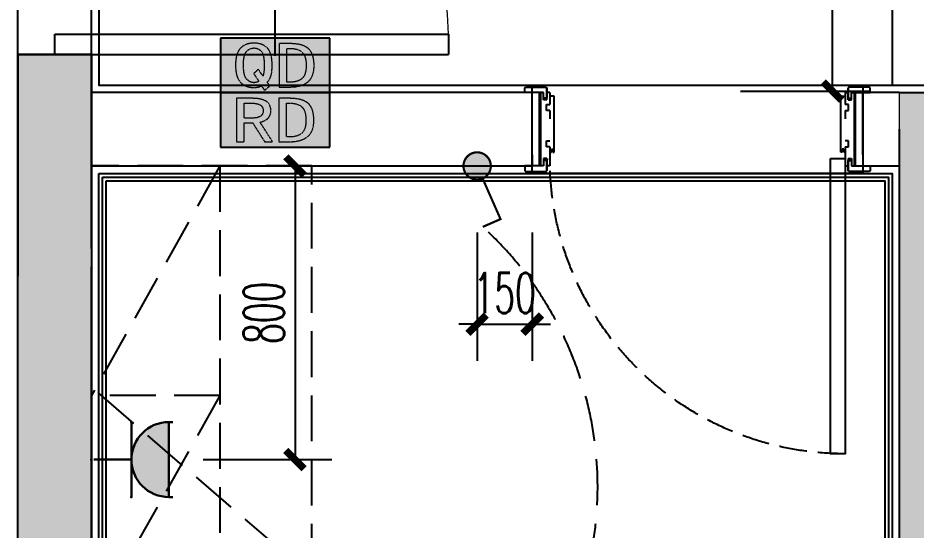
# Model space of a CAD drawing. Extents: x 184967 to 628822, y -100826 to 121332.
# Drawn here: x 392906 to 395350, y 38682 to 40077 of the extents above; entities that cross this region are included whole.
import ezdxf
from ezdxf.enums import TextEntityAlignment as Align

# ---------------------------------------------------------------- set-up
doc = ezdxf.new("R2010")
doc.units = 0
doc.header["$MEASUREMENT"] = 0
for name, pattern in [('__DASH', [0.35, 0.25, -0.1]), ('DASH', [0.35, 0.25, -0.1]), ('HIDDEN', [0.375, 0.25, -0.125])]:
    doc.linetypes.add(name, pattern=pattern)
for name, color, linetype in [('0-活动家具', 55, 'Continuous'), ('4#6#-col-2F~31F$0$SURFACE', 6, 'Continuous'), ('E02-灯具开关连线', 6, 'Continuous'), ('P11-平面门套', 47, 'Continuous'), ('P11-平面门扇', 47, 'Continuous'), ('T-灯具尺寸', 55, 'Continuous'), ('T03-天花造型', 30, 'Continuous'), ('WALL', 145, 'Continuous'), ('WINDOW', 141, 'Continuous'), ('机电设备', 34, 'HIDDEN')]:
    doc.layers.add(name, color=color, linetype=linetype)
for name, color, linetype, lineweight in [('4#6#-col-2F~31F$0$COLU', 7, 'Continuous', 0), ('4#6#-col-2F~31F$0$COLU_HATCH', 251, 'Continuous', 0), ('E-插座', 60, 'Continuous', 30)]:
    doc.layers.add(name, color=color, linetype=linetype, lineweight=lineweight)
doc.styles.add('_TCH_LABEL', font='COMPLEX', dxfattribs={"bigfont": 'GBCBIG'})
doc.styles.add('尺寸标注', font='txt.shx', dxfattribs={"width": 0.6, "height": 110})
doc.dimstyles.new('1-50', dxfattribs={"dimscale": 50, "dimtxt": 110, "dimasz": 1, "dimexe": 2, "dimexo": 2, "dimgap": 0.6, "dimtad": 1, "dimdec": 0, "dimrnd": 5, "dimtxsty": '尺寸标注', "dimblk": 'ARCHTICK', "dimcen": 2.5, "dimclrd": 251, "dimclre": 251, "dimclrt": 50, "dimadec": 0, "dimazin": 0, "dimtfac": 1, "dimtdec": 0, "dimtix": 1, "dimtmove": 2, "dimatfit": 3, "dimldrblk": 'DOT', "dimfxl": 1, "dimarcsym": 0})

# ---------------------------------------------------------------- blocks, each defined once
blk = doc.blocks.new('A$C17292A9E')
h = blk.add_hatch(color=256)
h.dxf.hatch_style = 1
h.paths.add_polyline_path([(186.4209903196752, 9.321066939760843), (193.2812833205608, 13.86973947295565), (196.3385878100889, 16.47963354937928), (200.5889867345468, 21.40114809349234), (204.0937016371754, 27.21748346380673), (206.8527325179602, 33.85407125814025), (208.7915109747337, 41.3109114764925), (209.9846054096706, 49.66257252104607), (210.3574474205889, 58.83448598962012), (210.2083106162172, 64.50168455556792), (209.462626594388, 73.22618761103973), (207.971258550715, 81.13043824249233), (205.808774887395, 88.21443644992682), (202.9006072022384, 94.47818223334207), (199.3213238974276, 99.92167559274), (195.0709249729697, 104.4703481259348), (190.3731156354043, 107.9750630285597), (183.4382542323365, 111.7034831377359), (175.5340036008856, 114.6116508228934), (166.5857953388623, 116.6995660840316), (156.5936294462662, 117.8926605189686), (145.632074325295, 118.3400709320695), (115.0590294300491, 118.3400709320695), (115.0590294300491, 1.666682146606036e-05), (145.6320743252945, 1.666682146606036e-05), (151.5229780977897, 0.1491534711881268), (161.366007186014, 1.118542699573936), (170.4633522524091, 2.908184351978434), (178.8150132969604, 5.667215232768744)])
h.paths.add_polyline_path([(172.4766991113574, 19.31323283235361), (164.9452904908248, 15.88308633191127), (155.9970822288014, 13.86973947295564), (145.6320743252945, 13.12405545112097), (135.714476834888, 13.12405545112097), (135.714476834888, 105.2160321477695), (145.6320743252947, 105.2160321477695), (154.9531245982289, 104.619484930302), (164.050469664624, 102.755274875713), (171.731015089521, 99.47426517963909), (178.323135488052, 94.53017488074465), (182.2451597973995, 89.40753088486373), (185.0787590803739, 83.51662711236486), (187.1666743415117, 76.4326289049309), (188.3597687764486, 68.23010466474398), (188.7471370994805, 58.46842292435594), (188.2852003742664, 48.76775169484473), (186.9429691349651, 40.565227454656), (183.6992436399719, 30.16293535004773), (177.9947608729417, 23.56363175681508)], flags=16)
h.paths.add_polyline_path([(77.1037127186355, 57.93966516341698), (84.48598453480362, 63.01031651189705), (85.4553737631941, 63.83056893591586), (89.9294778941985, 69.49776750186352), (92.53937197062623, 76.35806050274638), (93.43419279682712, 84.41144793856803), (93.43419279682713, 85.08256355821996), (92.53937197062625, 93.28508779840645), (90.00404629638795, 100.2199492014738), (85.7536473719228, 106.0362845717882), (80.01188040379202, 110.7340939093501), (73.30072420727818, 113.8659668010586), (64.87449476053729, 116.3267240731152), (55.47887608541352, 117.8180921167841), (44.89016297535272, 118.3400709320695), (-1.513912138761953e-05, 118.3400709320695), (-1.513912138761953e-05, 1.666682146606036e-05), (20.65543226571026, 1.6666821464284e-05), (20.65543226571029, 51.22850896690124), (43.99534214915184, 51.22850896690124), (76.35802869679901, 1.666682146606036e-05), (97.98286533002101, 1.666682146783671e-05), (63.83053712997207, 53.31642422803952), (68.9757568806308, 54.50951866297463)])
h.paths.add_polyline_path([(55.32973928104909, 65.39650538176919), (45.7849838015608, 64.35254775120075), (20.65543226571026, 64.35254775120075), (20.65543226571026, 105.2160321477695), (40.41605884434097, 105.2160321477695), (49.66254071510042, 104.6940533324846), (58.75988578149558, 102.9044116800796), (66.660402065296, 99.12590389217374), (71.43651415268685, 92.09199336346958), (73.11882554426559, 82.46543373386693), (70.01971451120335, 73.89730323069173), (64.39882784376796, 68.90975590606621)], flags=16)
at = {"color": 8, "lineweight": 0}
for p, q in [((44.89016297535272, 118.3400709320695), (-1.513912138761953e-05, 118.3400709320695)), ((-1.513912138761953e-05, 118.3400709320695), (-1.513912138761953e-05, 1.666682146606036e-05)), ((20.65543226571026, 64.35254775120075), (20.65543226571026, 105.2160321477695)), ((20.65543226571026, 105.2160321477695), (40.41605884434102, 105.2160321477695)), ((40.41605884434102, 105.2160321477695), (49.66254071510048, 104.6940533324846)), ((55.4788760854135, 117.8180921167841), (44.89016297535272, 118.3400709320695)), ((49.66254071510048, 104.6940533324846), (58.75988578149554, 102.9044116800796)), ((64.87449476053735, 116.3267240731152), (55.4788760854135, 117.8180921167841)), ((58.75988578149554, 102.9044116800796), (65.62017878237384, 99.62340198400625)), ((73.30072420727811, 113.8659668010587), (64.87449476053735, 116.3267240731152)), ((65.62017878237384, 99.62340198400625), (67.33525203259342, 98.13203394033553)), ((67.33525203259342, 98.13203394033553), (71.43651415268687, 92.09199336346956)), ((80.01188040379202, 110.7340939093501), (73.30072420727811, 113.8659668010587)), ((85.75364737192285, 106.0362845717882), (80.01188040379202, 110.7340939093501)), ((90.00404629638797, 100.2199492014738), (85.75364737192285, 106.0362845717882)), ((92.53937197062623, 93.2850877984065), (90.00404629638797, 100.2199492014738)), ((145.6320743252945, 118.3400709320695), (115.0590294300491, 118.3400709320695)), ((115.0590294300491, 118.3400709320695), (115.0590294300491, 1.666682146606036e-05)), ((135.714476834888, 13.12405545112097), (135.714476834888, 105.2160321477695)), ((135.714476834888, 105.2160321477695), (145.6320743252945, 105.2160321477695)), ((156.5936294462663, 117.8926605189686), (145.6320743252945, 118.3400709320695)), ((145.6320743252945, 105.2160321477695), (154.9531245982289, 104.619484930302)), ((154.9531245982289, 104.619484930302), (164.050469664624, 102.755274875713)), ((166.5857953388622, 116.6995660840316), (156.5936294462663, 117.8926605189686)), ((164.050469664624, 102.755274875713), (171.731015089521, 99.47426517963913)), ((175.5340036008856, 114.6116508228934), (166.5857953388622, 116.6995660840316)), ((171.731015089521, 99.47426517963913), (177.9947608729417, 94.77645584207721)), ((183.4382542323365, 111.7034831377359), (175.5340036008856, 114.6116508228934)), ((190.3731156354042, 107.9750630285598), (183.4382542323365, 111.7034831377359)), ((195.0709249729698, 104.4703481259348), (190.3731156354042, 107.9750630285598)), ((199.3213238974276, 99.92167559274003), (195.0709249729698, 104.4703481259348)), ((202.9006072022385, 94.47818223334207), (199.3213238974276, 99.92167559274003)), ((70.01971451120335, 73.8973032306917), (64.72535795617296, 69.19949389312978)), ((72.55504018544161, 80.90673303594122), (70.01971451120335, 73.8973032306917)), ((71.43651415268687, 92.09199336346956), (72.7787453919882, 84.41144793856802)), ((72.7787453919882, 84.41144793856802), (72.55504018544161, 80.90673303594122)), ((89.9294778941985, 69.49776750186356), (92.53937197062623, 76.35806050274641)), ((93.43419279682712, 85.08256355822004), (92.53937197062623, 93.2850877984065)), ((92.53937197062623, 76.35806050274641), (93.43419279682712, 84.41144793856802)), ((93.43419279682712, 84.41144793856802), (93.43419279682712, 85.08256355822004)), ((177.9947608729417, 94.77645584207721), (178.5913080904065, 94.17990862460829)), ((178.5913080904065, 94.17990862460829), (182.2451597973995, 89.40753088486372)), ((182.2451597973995, 89.40753088486372), (185.0787590803739, 83.51662711236486)), ((185.0787590803739, 83.51662711236486), (187.1666743415117, 76.43262890493088)), ((187.1666743415117, 76.43262890493088), (188.3597687764486, 68.23010466474398)), ((205.808774887395, 88.21443644992678), (202.9006072022385, 94.47818223334207)), ((207.971258550715, 81.13043824249235), (205.808774887395, 88.21443644992678)), ((209.462626594388, 73.22618761103968), (207.971258550715, 81.13043824249235)), ((45.78498380156088, 64.35254775120075), (20.65543226571026, 64.35254775120075)), ((20.65543226571026, 1.666682146606036e-05), (20.65543226571026, 51.22850896690125)), ((20.65543226571026, 51.22850896690125), (43.99534214915184, 51.22850896690125)), ((43.99534214915184, 51.22850896690125), (76.35802869679901, 1.666682146606036e-05)), ((55.32973928104911, 65.3965053817692), (45.78498380156088, 64.35254775120075)), ((63.60683192341821, 68.6029466756604), (55.32973928104911, 65.3965053817692)), ((64.72535795617296, 69.19949389312978), (63.60683192341821, 68.6029466756604)), ((63.83053712997207, 53.31642422803952), (68.9757568806308, 54.50951866297464)), ((97.98286533002101, 1.666682146606036e-05), (63.83053712997207, 53.31642422803952)), ((68.9757568806308, 54.50951866297464), (77.1037127186355, 57.93966516341698)), ((77.1037127186355, 57.93966516341698), (84.48598453480372, 63.01031651189714)), ((84.48598453480372, 63.01031651189714), (85.45537376319407, 63.83056893591584)), ((85.45537376319407, 63.83056893591584), (89.9294778941985, 69.49776750186356)), ((188.7326107873669, 58.16337036996811), (188.2852003742664, 48.76775169484472)), ((188.3597687764486, 68.23010466474398), (188.7326107873669, 58.83448598962013)), ((188.7326107873669, 58.83448598962013), (188.7326107873669, 58.16337036996811)), ((208.7915109747337, 41.31091147649249), (209.9846054096706, 49.66257252104606)), ((210.2083106162172, 64.50168455556786), (209.462626594388, 73.22618761103968)), ((209.9846054096706, 49.66257252104606), (210.3574474205889, 58.83448598962013)), ((210.3574474205889, 58.83448598962013), (210.2083106162172, 64.50168455556786)), ((181.7977493842991, 27.96316748564141), (177.9947608729417, 23.56363175681508)), ((184.7804854716378, 33.63036605158868), (181.7977493842991, 27.96316748564141)), ((186.9429691349651, 40.565227454656), (184.7804854716378, 33.63036605158868)), ((188.2852003742664, 48.76775169484472), (186.9429691349651, 40.565227454656)), ((200.5889867345468, 21.40114809349234), (204.0937016371754, 27.21748346380673)), ((204.0937016371754, 27.21748346380673), (206.8527325179602, 33.85407125814027)), ((206.8527325179602, 33.85407125814027), (208.7915109747337, 41.31091147649249)), ((-1.513912138761953e-05, 1.666682146606036e-05), (20.65543226571026, 1.666682146606036e-05)), ((76.35802869679901, 1.666682146606036e-05), (97.98286533002101, 1.666682146606036e-05)), ((115.0590294300491, 1.666682146606036e-05), (145.6320743252945, 1.666682146606036e-05)), ((145.6320743252945, 13.12405545112097), (135.714476834888, 13.12405545112097)), ((155.9970822288014, 13.86973947295564), (145.6320743252945, 13.12405545112097)), ((145.6320743252945, 1.666682146606036e-05), (151.5229780977897, 0.1491534711881286)), ((151.5229780977897, 0.1491534711881286), (161.366007186014, 1.118542699573936)), ((164.9452904908248, 15.88308633191127), (155.9970822288014, 13.86973947295564)), ((161.366007186014, 1.118542699573936), (170.4633522524091, 2.908184351978434)), ((172.4766991113574, 19.31323283235361), (164.9452904908248, 15.88308633191127)), ((170.4633522524091, 2.908184351978434), (178.8150132969604, 5.66721523276874)), ((177.9947608729417, 23.56363175681508), (172.4766991113574, 19.31323283235361)), ((178.8150132969604, 5.66721523276874), (186.4209903196752, 9.32106693976084)), ((186.4209903196752, 9.32106693976084), (193.2812833205608, 13.86973947295564)), ((193.2812833205608, 13.86973947295564), (196.3385878100889, 16.47963354937929)), ((196.3385878100889, 16.47963354937929), (200.5889867345468, 21.40114809349234))]:
    blk.add_line(p, q, dxfattribs=at)
blk = doc.blocks.new('*U908')
at = {"color": 167, "ltscale": 400}
blk.add_lwpolyline([(9.659260404686847, 4.829629281583364), (6.365537506522036e-07, 4.829629281583364), (6.365537506522036e-07, -6.024831691320287e-07), (9.659260404686847, -6.024831691320287e-07)], close=True, dxfattribs=at)
at = {"color": 9, "true_color": 0xc8a7c8}
blk.add_solid([(6.365537506522036e-07, -6.024831691320287e-07), (6.365537505992336e-07, 4.829629281583364), (9.659260404686847, -6.024831691320287e-07), (9.659260404686847, 4.829629281583365)], dxfattribs=at)
at = {"xscale": 0.03246852822245483, "yscale": 0.03246852822245483, "zscale": 0.03246852822245483}
blk.add_blockref('A$C17292A9E', (1.426117757567454, 0.4816675405776891), dxfattribs=at)
blk = doc.blocks.new('A$C196B16C9')
h = blk.add_hatch(color=256)
h.dxf.hatch_style = 1
h.paths.add_polyline_path([(179.1889101819397, 123.6351104959167), (170.2406519459619, 125.6484685990108), (160.2484302491212, 126.9161385157763), (149.2868139100392, 127.3635514275747), (118.7135982704494, 127.3635514275747), (118.7135982704494, 9.022836256756818), (149.2868139100392, 9.022836256756818), (155.1777505820646, 9.171973894022813), (165.0208346416402, 10.06679971762014), (174.1182305148905, 11.93102018344962), (182.4699382018007, 14.69006647287642), (190.0759577023855, 18.3439385859001), (196.9362890166303, 22.8180677038913), (199.99361058059, 25.50254517468375), (204.244033242685, 30.42408720447293), (207.7487677184399, 36.16588623922462), (210.5078140078622, 42.80251109757546), (212.4466032923301, 50.333961779525), (213.6397043904581, 58.61110064780405), (214.0125484836244, 67.85763415831525), (213.8634108463521, 73.45029555580322), (213.1177226600266, 82.17484733588253), (211.6263462873612, 90.0791421109966), (209.4638505469993, 97.23774869977979), (206.5556666203047, 103.4269606463322), (202.9763633259208, 108.8704844065514), (198.7259406638259, 113.4937511618068), (194.028105089943, 116.9984856375659), (187.0932049570547, 120.7269265692239)])
h.paths.add_polyline_path([(175.3859004316473, 108.4230714947535), (181.6496811968318, 103.7998047394967), (182.2462317458994, 103.2032541904318), (185.9001038589195, 98.4308497979091), (188.7337189669852, 92.4653443072566), (190.8216458887182, 85.45587535574123), (192.0147469868461, 77.17873648746126), (192.4038016927589, 67.45236883965663), (191.94017816821, 57.71627482420718), (190.5979394328097, 49.58827359319275), (188.435443692455, 42.65337346030947), (185.4526909471242, 36.98614324418941), (181.6496811968318, 32.51201412620094), (176.13158861798, 28.33616028274446), (168.6001379360314, 24.90599462561931), (159.6518797000535, 22.81806770389085), (149.2868139100392, 22.14694833619205), (139.3691610318347, 22.14694833619205), (139.3691610318347, 114.1648705295052), (149.2868139100392, 114.1648705295052), (158.6079162391907, 113.6428887990742), (167.7053121124336, 111.7040995146122)], flags=16)
h.paths.add_polyline_path([(50.40856040248036, 128.7057901629719), (44.59219254909112, 128.482083707072), (35.42022785721929, 127.0652761530428), (27.14308898893796, 124.3062298636155), (19.9099135815195, 120.2795136574255), (13.49699517906993, 114.9105587158379), (11.18536180143565, 112.2260812450431), (7.755196144309593, 107.0808327593559), (4.996149854887335, 101.0407584500695), (2.833654114525416, 94.25499595445262), (1.267708923238388, 86.49983881660455), (0.3728830996260513, 77.92442467379169), (3.900645970134065e-05, 68.52875352601313), (0.1491766437320621, 62.71238567262844), (0.8202960114285816, 53.83869625528359), (2.087965928199992, 45.78526384290308), (4.026755212660646, 38.55208843548553), (6.562095046188915, 32.2137388516685), (9.768554247406428, 26.77021509144743), (13.49699517906993, 22.14694833619205), (17.44914256662742, 18.41850740453447), (24.30947388087225, 13.64610301201128), (32.06463101872214, 10.29050617352004), (40.789182798806, 8.277148070424118), (50.40856040248036, 7.606028702727144), (52.72019378011464, 7.680597521359232), (62.45498757608584, 9.082407827981115), (71.06412316386559, 11.78188254618362), (79.11755557624565, 9.202143701259047e-06), (93.50933757244638, 11.78188254618362), (86.35073098365683, 22.14694833619205), (90.15374073394923, 26.47193981691498), (94.10588812150672, 33.03399585663146), (97.08864086683752, 40.86372181311344), (98.05803550907149, 45.48698856837018), (99.02743015129818, 52.3473198826191), (99.62398070036579, 60.02790820183554), (99.84768715625978, 68.52875352601404), (99.69854951900197, 73.8977084676012), (99.10199896992708, 82.92053552221296), (97.90889787179913, 91.04853675322738), (96.11924622460356, 98.28171216064266), (93.73304402834037, 104.6946305630954), (90.75029128301685, 110.212723141949), (87.24555680726189, 114.9105587158379), (83.66625351287075, 118.1915867356956), (76.73135337998247, 122.8148534909519), (68.90162742350367, 126.0958815108115), (60.10250682478363, 128.0346707952735)])
h.paths.add_polyline_path([(55.4792400695369, 115.1342651717364), (63.3835348446446, 112.2260812450431), (70.1692973402678, 106.5588510289235), (71.06412316386559, 105.4403187494263), (73.67403181602276, 100.8916208128039), (75.6873899191196, 94.92611532215142), (77.10419747314882, 87.5438022774697), (77.9244544781177, 78.74468167875648), (78.22272975264787, 68.5287535260145), (78.22272975264787, 65.3222943247888), (77.9244544781177, 57.11972427514183), (77.32790392905008, 51.22878760312233), (76.43307810544502, 46.38181439196751), (74.64342645825673, 38.77579489138543), (62.04129610924429, 57.41799954967473), (49.51373457888258, 45.71069502426872), (63.83094775644713, 24.23487525792007), (58.4619928148677, 22.14694833619205), (50.40856040248036, 20.73014078216102), (44.89046782362129, 21.32669133122727), (37.20987950441486, 24.53315053245296), (30.57325464606402, 30.42408720447293), (29.45472236656497, 31.76632593986824), (26.62110725849925, 36.31502387649107), (24.45861151814461, 42.28052936714312), (22.8926663268503, 49.5882735931923), (21.92327168461634, 58.38739419190551), (21.62499641007889, 68.52875352601359), (21.62499641007889, 72.33176327630645), (22.22154695914651, 81.95114087998172), (23.34007923863828, 90.2282797482626), (25.12973088584113, 97.08861106251334), (27.59050190073322, 102.5321348227335), (30.57325464606402, 106.5588510289235), (34.45083321498532, 110.212723141949), (41.83314625966887, 114.2394393481395), (50.40856040248036, 115.5816780835362)], flags=16)
at = {"color": 8, "lineweight": 0}
for p, q in [((27.14308898893796, 124.3062298636155), (19.9099135815195, 120.2795136574255)), ((35.42022785721929, 127.0652761530428), (27.14308898893796, 124.3062298636155)), ((44.59219254909112, 128.482083707072), (35.42022785721929, 127.0652761530428)), ((50.40856040248036, 128.7057901629719), (44.59219254909112, 128.482083707072)), ((60.10250682478363, 128.0346707952735), (50.40856040248036, 128.7057901629719)), ((68.90162742350367, 126.0958815108115), (60.10250682478363, 128.0346707952735)), ((76.73135337998247, 122.8148534909519), (68.90162742350367, 126.0958815108115)), ((83.66625351287075, 118.1915867356956), (76.73135337998247, 122.8148534909519)), ((149.2868139100392, 127.3635514275747), (118.7135982704494, 127.3635514275747)), ((118.7135982704494, 127.3635514275747), (118.7135982704494, 9.022836256756818)), ((160.2484302491212, 126.9161385157763), (149.2868139100392, 127.3635514275747)), ((170.2406519459619, 125.6484685990108), (160.2484302491212, 126.9161385157763)), ((179.1889101819397, 123.6351104959167), (170.2406519459619, 125.6484685990108)), ((187.0932049570547, 120.7269265692239), (179.1889101819397, 123.6351104959167)), ((4.996149854887335, 101.0407584500695), (2.833654114525416, 94.25499595445262)), ((7.755196144309593, 107.0808327593559), (4.996149854887335, 101.0407584500695)), ((11.18536180143565, 112.2260812450431), (7.755196144309593, 107.0808327593559)), ((13.49699517906993, 114.9105587158379), (11.18536180143565, 112.2260812450431)), ((19.9099135815195, 120.2795136574255), (13.49699517906993, 114.9105587158379)), ((25.12973088584113, 97.08861106251334), (27.59050190073322, 102.5321348227335)), ((27.59050190073322, 102.5321348227335), (30.57325464606402, 106.5588510289235)), ((30.57325464606402, 106.5588510289235), (34.45083321498532, 110.212723141949)), ((34.45083321498532, 110.212723141949), (41.83314625966887, 114.2394393481395)), ((41.83314625966887, 114.2394393481395), (50.40856040248036, 115.5816780835362)), ((50.40856040248036, 115.5816780835362), (55.4792400695369, 115.1342651717364)), ((55.4792400695369, 115.1342651717364), (63.3835348446446, 112.2260812450431)), ((63.3835348446446, 112.2260812450431), (70.1692973402678, 106.5588510289235)), ((70.1692973402678, 106.5588510289235), (71.06412316386559, 105.4403187494263)), ((71.06412316386559, 105.4403187494263), (73.67403181602276, 100.8916208128039)), ((73.67403181602276, 100.8916208128039), (75.6873899191196, 94.92611532215142)), ((87.24555680726189, 114.9105587158379), (83.66625351287075, 118.1915867356956)), ((90.75029128301685, 110.212723141949), (87.24555680726189, 114.9105587158379)), ((93.73304402834037, 104.6946305630954), (90.75029128301685, 110.212723141949)), ((96.11924622460356, 98.28171216064266), (93.73304402834037, 104.6946305630954)), ((97.90889787179913, 91.04853675322738), (96.11924622460356, 98.28171216064266)), ((139.3691610318347, 22.14694833619205), (139.3691610318347, 114.1648705295052)), ((139.3691610318347, 114.1648705295052), (149.2868139100392, 114.1648705295052)), ((149.2868139100392, 114.1648705295052), (158.6079162391907, 113.6428887990742)), ((158.6079162391907, 113.6428887990742), (167.7053121124336, 111.7040995146122)), ((167.7053121124336, 111.7040995146122), (175.3859004316473, 108.4230714947535)), ((175.3859004316473, 108.4230714947535), (181.6496811968318, 103.7998047394967)), ((181.6496811968318, 103.7998047394967), (182.2462317458994, 103.2032541904318)), ((182.2462317458994, 103.2032541904318), (185.9001038589195, 98.4308497979091)), ((185.9001038589195, 98.4308497979091), (188.7337189669852, 92.4653443072566)), ((194.028105089943, 116.9984856375659), (187.0932049570547, 120.7269265692239)), ((198.7259406638259, 113.4937511618068), (194.028105089943, 116.9984856375659)), ((202.9763633259208, 108.8704844065514), (198.7259406638259, 113.4937511618068)), ((206.5556666203047, 103.4269606463322), (202.9763633259208, 108.8704844065514)), ((209.4638505469993, 97.23774869977933), (206.5556666203047, 103.4269606463322)), ((0.3728830996260513, 77.92442467379169), (3.900645970134065e-05, 68.52875352601404)), ((1.267708923238388, 86.49983881660455), (0.3728830996260513, 77.92442467379169)), ((2.833654114525416, 94.25499595445262), (1.267708923238388, 86.49983881660455)), ((21.62499641007889, 72.33176327630599), (22.22154695914651, 81.95114087998218)), ((22.22154695914651, 81.95114087998218), (23.34007923863828, 90.2282797482626)), ((23.34007923863828, 90.2282797482626), (25.12973088584113, 97.08861106251334)), ((75.6873899191196, 94.92611532215142), (77.10419747314882, 87.5438022774697)), ((77.10419747314882, 87.5438022774697), (77.9244544781177, 78.74468167875648)), ((77.9244544781177, 78.74468167875648), (78.22272975264787, 68.52875352601404)), ((99.10199896992708, 82.92053552221296), (97.90889787179913, 91.04853675322738)), ((99.69854951900197, 73.89770846760166), (99.10199896992708, 82.92053552221296)), ((99.84768715625978, 68.52875352601404), (99.69854951900197, 73.89770846760166)), ((188.7337189669852, 92.4653443072566), (190.8216458887182, 85.45587535574123)), ((190.8216458887182, 85.45587535574123), (192.0147469868461, 77.17873648746126)), ((192.0147469868461, 77.17873648746126), (192.3875910800125, 67.85763415831525)), ((211.6263462873612, 90.0791421109966), (209.4638505469993, 97.23774869977933)), ((213.1177226600266, 82.17484733588208), (211.6263462873612, 90.0791421109966)), ((213.8634108463521, 73.45029555580322), (213.1177226600266, 82.17484733588208)), ((214.0125484836244, 67.85763415831525), (213.8634108463521, 73.45029555580322)), ((3.900645970134065e-05, 68.52875352601404), (0.1491766437320621, 62.71238567262844)), ((0.1491766437320621, 62.71238567262844), (0.8202960114285816, 53.83869625528314)), ((0.8202960114285816, 53.83869625528314), (2.087965928199992, 45.78526384290262)), ((21.62499641007889, 68.52875352601404), (21.62499641007889, 72.33176327630599)), ((21.92327168461634, 58.38739419190551), (21.62499641007889, 68.52875352601404)), ((22.8926663268503, 49.58827359319275), (21.92327168461634, 58.38739419190551)), ((24.45861151814461, 42.28052936714312), (22.8926663268503, 49.58827359319275)), ((62.04129610924429, 57.41799954967473), (49.51373457888258, 45.71069502426872)), ((74.64342645825673, 38.77579489138543), (62.04129610924429, 57.41799954967473)), ((77.32790392905008, 51.22878760312233), (76.43307810544502, 46.38181439196751)), ((77.9244544781177, 57.11972427514229), (77.32790392905008, 51.22878760312233)), ((78.22272975264787, 65.3222943247888), (77.9244544781177, 57.11972427514229)), ((78.22272975264787, 68.52875352601404), (78.22272975264787, 65.3222943247888)), ((98.05803550907149, 45.48698856837018), (99.02743015129818, 52.3473198826191)), ((99.02743015129818, 52.3473198826191), (99.62398070036579, 60.02790820183509)), ((99.62398070036579, 60.02790820183509), (99.84768715625978, 68.52875352601404)), ((190.5979394328097, 49.58827359319275), (188.435443692455, 42.65337346030947)), ((191.94017816821, 57.71627482420718), (190.5979394328097, 49.58827359319275)), ((192.3875910800125, 67.11194597198437), (191.94017816821, 57.71627482420718)), ((192.3875910800125, 67.85763415831525), (192.3875910800125, 67.11194597198437)), ((210.5078140078622, 42.80251109757546), (212.4466032923301, 50.333961779525)), ((212.4466032923301, 50.333961779525), (213.6397043904581, 58.61110064780405)), ((213.6397043904581, 58.61110064780405), (214.0125484836244, 67.85763415831525)), ((2.087965928199992, 45.78526384290262), (4.026755212660646, 38.55208843548553)), ((4.026755212660646, 38.55208843548553), (6.562095046188915, 32.2137388516685)), ((6.562095046188915, 32.2137388516685), (9.768554247406428, 26.77021509144743)), ((9.768554247406428, 26.77021509144743), (13.49699517906993, 22.14694833619205)), ((26.62110725849925, 36.31502387649107), (24.45861151814461, 42.28052936714312)), ((29.45472236656497, 31.76632593986869), (26.62110725849925, 36.31502387649107)), ((30.57325464606402, 30.42408720447293), (29.45472236656497, 31.76632593986869)), ((37.20987950441486, 24.53315053245296), (30.57325464606402, 30.42408720447293)), ((44.89046782362129, 21.32669133122727), (37.20987950441486, 24.53315053245296)), ((49.51373457888258, 45.71069502426872), (63.83094775644713, 24.23487525792052)), ((76.43307810544502, 46.38181439196751), (74.64342645825673, 38.77579489138543)), ((86.35073098365683, 22.14694833619205), (90.15374073394923, 26.47193981691498)), ((90.15374073394923, 26.47193981691498), (94.10588812150672, 33.03399585663146)), ((94.10588812150672, 33.03399585663146), (97.08864086683752, 40.86372181311344)), ((97.08864086683752, 40.86372181311344), (98.05803550907149, 45.48698856837018)), ((168.6001379360314, 24.90599462561931), (159.6518797000535, 22.81806770389085)), ((176.13158861798, 28.33616028274446), (168.6001379360314, 24.90599462561931)), ((181.6496811968318, 32.51201412620094), (176.13158861798, 28.33616028274446)), ((185.4526909471242, 36.98614324418941), (181.6496811968318, 32.51201412620094)), ((188.435443692455, 42.65337346030947), (185.4526909471242, 36.98614324418941)), ((196.9362890166303, 22.81806770389085), (199.99361058059, 25.50254517468375)), ((199.99361058059, 25.50254517468375), (204.244033242685, 30.42408720447293)), ((204.244033242685, 30.42408720447293), (207.7487677184399, 36.16588623922462)), ((207.7487677184399, 36.16588623922462), (210.5078140078622, 42.80251109757546)), ((13.49699517906993, 22.14694833619205), (17.44914256662742, 18.41850740453447)), ((17.44914256662742, 18.41850740453447), (24.30947388087225, 13.64610301201128)), ((24.30947388087225, 13.64610301201128), (32.06463101872214, 10.29050617352004)), ((32.06463101872214, 10.29050617352004), (40.789182798806, 8.277148070424118)), ((40.789182798806, 8.277148070424118), (50.40856040248036, 7.606028702727144)), ((50.40856040248036, 20.73014078216102), (44.89046782362129, 21.32669133122727)), ((58.4619928148677, 22.14694833619205), (50.40856040248036, 20.73014078216102)), ((50.40856040248036, 7.606028702727144), (52.72019378011464, 7.680597521359232)), ((52.72019378011464, 7.680597521359232), (62.04129610924429, 9.022836256756818)), ((63.83094775644713, 24.23487525792052), (58.4619928148677, 22.14694833619205)), ((62.04129610924429, 9.022836256756818), (62.26500256515283, 9.022836256756818)), ((62.26500256515283, 9.022836256756818), (71.06412316386559, 11.78188254618362)), ((71.06412316386559, 11.78188254618362), (79.11755557624565, 9.202143701259047e-06)), ((79.11755557624565, 9.202143701259047e-06), (93.50933757244638, 11.78188254618362)), ((93.50933757244638, 11.78188254618362), (86.35073098365683, 22.14694833619205)), ((118.7135982704494, 9.022836256756818), (149.2868139100392, 9.022836256756818)), ((149.2868139100392, 22.14694833619205), (139.3691610318347, 22.14694833619205)), ((159.6518797000535, 22.81806770389085), (149.2868139100392, 22.14694833619205)), ((149.2868139100392, 9.022836256756818), (155.1777505820646, 9.171973894022813)), ((155.1777505820646, 9.171973894022813), (165.0208346416402, 10.06679971762014)), ((165.0208346416402, 10.06679971762014), (174.1182305148905, 11.93102018344962)), ((174.1182305148905, 11.93102018344962), (182.4699382018007, 14.69006647287642)), ((182.4699382018007, 14.69006647287642), (190.0759577023855, 18.3439385859001)), ((190.0759577023855, 18.3439385859001), (196.9362890166303, 22.81806770389085))]:
    blk.add_line(p, q, dxfattribs=at)
blk = doc.blocks.new('*U909')
at = {"color": 167, "ltscale": 400}
blk.add_lwpolyline([(9.659260404686847, 4.829629281583364), (6.365537506522036e-07, 4.829629281583364), (6.365537506522036e-07, -6.024831691320287e-07), (9.659260404686847, -6.024831691320287e-07)], close=True, dxfattribs=at)
at = {"color": 9, "true_color": 0xc8a7c8}
blk.add_solid([(6.365537506522036e-07, -6.024831691320287e-07), (6.365537505992336e-07, 4.829629281583364), (9.659260404686847, -6.024831691320287e-07), (9.659260404686847, 4.829629281583365)], dxfattribs=at)
at = {"xscale": 0.03246852822245483, "yscale": 0.03246852822245483, "zscale": 0.03246852822245483}
blk.add_blockref('A$C196B16C9', (1.329759802859394, 0.2008178015494464), dxfattribs=at)
blk = doc.blocks.new('_ArchTick')
at = {"color": 0, "linetype": 'ByBlock', "const_width": 0.4}
blk.add_lwpolyline([(-0.5, -0.5), (0.5, 0.5)], dxfattribs=at)
blk = doc.blocks.new('*D911')
at = {"layer": 'Defpoints', "color": 0, "transparency": 16777216}
for p in [(393605.5471690802, 40151.7680664151), (393105.5471690802, 39877.95714870672), (393605.5471690802, 39873.73281933069)]:
    blk.add_point(p, dxfattribs=at)
at = {"layer": 'E-插座', "color": 251, "lineweight": -2, "transparency": 16777216}
for p, q in [((393105.5471690802, 39977.95714870672), (393105.5471690802, 40251.7680664151)), ((393605.5471690802, 39973.73281933069), (393605.5471690802, 40251.7680664151)), ((393105.5471690802, 40151.7680664151), (393605.5471690802, 40151.7680664151))]:
    blk.add_line(p, q, dxfattribs=at)
at = {"layer": 'E-插座', "color": 251, "lineweight": -2, "transparency": 16777216, "xscale": 50, "yscale": 50, "zscale": 50, "rotation": 180}
blk.add_blockref('_ArchTick', (393105.5471690802, 40151.7680664151), dxfattribs=at)
at = {"layer": 'E-插座', "color": 251, "lineweight": -2, "transparency": 16777216, "xscale": 50, "yscale": 50, "zscale": 50}
blk.add_blockref('_ArchTick', (393605.5471690802, 40151.7680664151), dxfattribs=at)
at = {"layer": 'E-插座', "color": 50, "transparency": 16777216, "insert": (393355.5471690802, 40236.7680664151), "char_height": 110, "attachment_point": 5, "style": '尺寸标注'}
blk.add_mtext('500', dxfattribs=at)
blk = doc.blocks.new('_Dot')
at = {"color": 0, "linetype": 'ByBlock', "lineweight": -2}
blk.add_line((-0.5, 0), (-1, 0), dxfattribs=at)
at = {"color": 0, "linetype": 'ByBlock', "const_width": 0.5}
blk.add_lwpolyline([(-0.25, 0, 1), (0.25, 0, 1)], format="xyb", close=True, dxfattribs=at)
blk = doc.blocks.new('*U913')
h = blk.add_hatch(color=256)
edge = h.paths.add_edge_path()
edge.add_ellipse((117.692261023738, 211.010664521014), major_axis=(72.28993609263809, 72.2899360926381), ratio=0.9999999999998557, start_angle=134.9999999999959, end_angle=224.9996776147957)
edge.add_line((117.6916857887234, 108.7772564773466), (117.6928362587226, 108.7772564773466))
edge.add_ellipse((117.692261023738, 211.010664521014), major_axis=(72.28993609263809, 72.2899360926381), ratio=0.9999999999998557, start_angle=225.000322385196, end_angle=314.9999999999959)
edge.add_line((219.9256690690237, 211.010664521014), (15.45885297845223, 211.010664521014))
for p, q in [((15.45885297687346, 221.2340053252292), (15.45885297687346, 211.010664521014)), ((219.9256690706025, 221.2340053252292), (219.9256690706025, 211.010664521014)), ((219.9256690706025, 211.010664521014), (15.45885297687346, 211.010664521014)), ((15.45885297687346, 108.7772564773466), (219.9256690706025, 108.7772564773466)), ((117.692261023738, 108.7772564773466), (117.692261023738, 6.543848433653466))]:
    blk.add_line(p, q)
at = {"extrusion": (0, 0, -1)}
blk.add_ellipse((117.692261023738, 211.010664521014), major_axis=(72.28993609263809, 72.2899360926381), ratio=0.9999999999998557, start_param=0.7853981633975202, end_param=3.926990816987313, dxfattribs=at)
for p in [(15.45885297687346, 108.7772564773466), (219.9256690706025, 108.7772564773466), (117.692261023738, 0.0002235690571978921)]:
    blk.add_point(p)
at = {"style": '_TCH_LABEL', "text_generation_flag": 4}
blk.add_text('P', height=0.004089336318310933, dxfattribs=at).set_placement((117.6802636327775, 0.004073607324016848))
at = {"style": '_TCH_LABEL'}
blk.add_attdef('B', text='', height=84.06593068615378, dxfattribs=at).set_placement((174.5899560559046, 51.23559392852962), align=Align.MIDDLE)
blk = doc.blocks.new('*D948')
at = {"layer": 'Defpoints', "color": 0, "transparency": 16777216}
for p in [(393105.5471690802, 39673.73281932778), (393112.0907939363, 38873.73281932778), (393659.8027899854, 38873.73281932778)]:
    blk.add_point(p, dxfattribs=at)
at = {"layer": 'E-插座', "color": 251, "lineweight": -2, "transparency": 16777216}
for p, q in [((393409.8027899854, 39673.73281932778), (393759.8027899854, 39673.73281932778)), ((393659.8027899854, 39673.73281932778), (393659.8027899854, 38873.73281932778)), ((393409.8027899854, 38873.73281932778), (393759.8027899854, 38873.73281932778))]:
    blk.add_line(p, q, dxfattribs=at)
at = {"layer": 'E-插座', "color": 251, "lineweight": -2, "transparency": 16777216, "xscale": 50, "yscale": 50, "zscale": 50}
for p, rotation in [((393659.8027899854, 39673.73281932778), 90), ((393659.8027899854, 38873.73281932778), 270)]:
    blk.add_blockref('_ArchTick', p, dxfattribs=dict(at, rotation=rotation))
at = {"layer": 'E-插座', "color": 50, "transparency": 16777216, "insert": (393574.8027899853, 39273.73281932766), "char_height": 110, "attachment_point": 5, "rotation": 90, "style": '尺寸标注'}
blk.add_mtext('800', dxfattribs=at)
blk = doc.blocks.new('*D1019')
at = {"layer": 'Defpoints', "color": 0, "linetype": 'ByBlock', "transparency": 16777216}
for p in [(394925.5443161519, 40525.84496842793), (393755.5469868737, 39877.95719309501), (395122.5000000005, 39877.95719309501)]:
    blk.add_point(p, dxfattribs=at)
at = {"layer": 'T-灯具尺寸', "color": 251, "lineweight": -2, "transparency": 16777216}
for p, q in [((395025.5443161519, 40525.84496842793), (395222.5000000005, 40525.84496842793)), ((395122.5000000005, 40525.84496842793), (395122.5000000005, 39877.95719309501)), ((394872.5000000005, 39877.95719309501), (395222.5000000005, 39877.95719309501))]:
    blk.add_line(p, q, dxfattribs=at)
at = {"layer": 'T-灯具尺寸', "color": 251, "linetype": 'ByBlock', "lineweight": -2, "transparency": 16777216, "xscale": 50, "yscale": 50, "zscale": 50}
for p, rotation in [((395122.5000000005, 40525.84496842793), 90), ((395122.5000000005, 39877.95719309501), 270)]:
    blk.add_blockref('_ArchTick', p, dxfattribs=dict(at, rotation=rotation))
at = {"layer": 'T-灯具尺寸', "color": 50, "linetype": 'ByBlock', "transparency": 16777216, "insert": (395037.5000000003, 40201.90108076136), "char_height": 110, "attachment_point": 5, "rotation": 90, "style": '尺寸标注'}
blk.add_mtext('650', dxfattribs=at)
blk = doc.blocks.new('*U60')
h = blk.add_hatch(color=256)
edge = h.paths.add_edge_path()
edge.add_arc((2.151484108099001e-10, -6.974238000939174e-11), 62.10000000139564, -127.2198858071806, -82.21988580729841)
edge.add_arc((4.102717757037622e-11, 6.25181052942971e-11), 62.10000000149572, -82.21988580715593, -37.21988580716038)
edge.add_arc((1.803241866853272e-10, -4.329030005711761e-11), 62.1000000013083, -37.21988580716069, 7.78011419285809)
edge.add_arc((2.379280065519053e-10, -8.866071279668637e-11), 62.10000000121783, 7.780114192900837, 52.78011419291992)
edge.add_arc((1.10675738436181e-10, 9.613859847430588e-12), 62.10000000122108, 52.78011419277895, 97.78011419284384)
edge.add_arc((2.727522306764784e-10, -1.151127927489604e-10), 62.10000000138753, -262.2198858070278, -217.2198858069993)
edge.add_arc((-4.066601167799644e-11, 1.229560979061431e-10), 62.10000000108983, -217.2198858069997, -172.2198858069997)
edge.add_arc((4.24591190607203e-10, 6.351933524532205e-11), 62.1000000015266, -172.2198858071558, -127.2198858072611)
at = {"const_width": 9.936000000213985}
blk.add_lwpolyline([(-8.406582733408314, 61.52836229661051), (-35.66610994495528, 261.0427332916591), (-122.6803543755188, 249.1540299765452)], dxfattribs=at)
blk.add_lwpolyline([(-37.56277055767007, -49.45147387296431, 0.1989123673796352), (8.406582733570012, -61.52836229683994, 0.1989123673796269), (49.4514738728953, -37.56277055785021, 0.1989123673796338), (61.5283622966887, 8.406582733400644, 0.1989123673796519), (37.56277055790166, 49.45147387268018, 0.1989123673796731), (-8.406582733408314, 61.52836229661051, 0.1989123673796564), (-49.45147387272334, 37.56277055761304, 0.1989123673796721), (-61.52836229651291, -8.40658273363916, 0.198912367379654)], format="xyb", close=True, dxfattribs=at)
blk = doc.blocks.new('*D1039')
at = {"layer": 'Defpoints', "color": 0, "linetype": 'ByBlock', "transparency": 16777216}
for p in [(394155.5467531788, 39673.73280452586), (394305.5467546561, 39673.73280452587), (394305.5467546561, 39242.4999851981)]:
    blk.add_point(p, dxfattribs=at)
at = {"layer": 'E02-灯具开关连线', "color": 251, "lineweight": -2, "transparency": 16777216}
for p, q in [((394155.5467531788, 39492.4999851981), (394155.5467531788, 39142.4999851981)), ((394305.5467546561, 39492.4999851981), (394305.5467546561, 39142.4999851981)), ((394155.5467531788, 39242.4999851981), (394105.5467531788, 39242.4999851981)), ((394155.5467531788, 39242.4999851981), (394305.5467546561, 39242.4999851981)), ((394305.5467546561, 39242.4999851981), (394355.5467546561, 39242.4999851981))]:
    blk.add_line(p, q, dxfattribs=at)
at = {"layer": 'E02-灯具开关连线', "color": 251, "linetype": 'ByBlock', "lineweight": -2, "transparency": 16777216, "xscale": 50, "yscale": 50, "zscale": 50}
blk.add_blockref('_ArchTick', (394155.5467531788, 39242.4999851981), dxfattribs=at)
at = {"layer": 'E02-灯具开关连线', "color": 251, "linetype": 'ByBlock', "lineweight": -2, "transparency": 16777216, "xscale": 50, "yscale": 50, "zscale": 50, "rotation": 180}
blk.add_blockref('_ArchTick', (394305.5467546561, 39242.4999851981), dxfattribs=at)
at = {"layer": 'E02-灯具开关连线', "color": 50, "linetype": 'ByBlock', "transparency": 16777216, "insert": (394230.5467539175, 39327.4999851981), "char_height": 110, "attachment_point": 5, "style": '尺寸标注'}
blk.add_mtext('150', dxfattribs=at)
blk = doc.blocks.new('$DorLib2D$00000001')
for p, q in [((0.45, 0.975), (0.5000000000000002, 0.975)), ((0.45, 0), (0.45, 0.975)), ((0.5, 0), (0.5, 0.975)), ((0.5, 0), (0.45, 0))]:
    blk.add_line(p, q)
at = {"lineweight": 13}
blk.add_arc((0.475, 0), 0.975, 91.46928358135379, 180, dxfattribs=at)
blk = doc.blocks.new('*U792')
at = {"color": 251}
for p, q in [((20.0805182491531, 124.9999979953245), (20.08051813065799, -25.00000200473288)), ((920.0805166237624, 124.9999979953245), (920.080516920055, -25.00000200473288))]:
    blk.add_line(p, q, dxfattribs=at)
at = {"layer": 'P11-平面门套', "ltscale": 200}
for p, q in [((-9.0082539828e-06, 168.3999979953478), (1.599990991722734, 169.9999979953245)), ((-9.0082539828e-06, 154.9999979953245), (-9.0082539828e-06, 168.3999979953478)), ((50.9999909916296, 154.9999979953245), (-9.0082539828e-06, 154.9999979953245)), ((1.599990991722734, 169.9999979953245), (58.39999099176929, 169.9999979953245)), ((39.99999099174603, 154.9999979953245), (39.99999108064482, -45.00000200467466)), ((42.99999108064478, -45.00000200467466), (42.999990991746, 154.9999979953245)), ((42.999990991746, 154.9999979953245), (42.99999108064478, -45.00000200467466)), ((50.99999099151318, 134.9999979953245), (50.9999909916296, 154.9999979953245)), ((58.39999099176929, 169.9999979953245), (59.999990991746, 168.3999979953478)), ((59.999990991746, 168.3999979953478), (59.999990991746, 139.9999979953245)), ((59.99999099128036, 134.9999979953245), (59.99999099128036, 166.9552061756803)), ((67.99999099174603, 154.9999979953245), (59.999990991746, 154.9999979953245)), ((67.99999099180422, 102.7828360671374), (67.99999099180422, 154.9999979953245)), ((872.1610438811695, 154.9999979953245), (880.1610438811695, 154.9999979953245)), ((872.161043881111, 102.7828360671374), (872.161043881111, 154.9999979953245)), ((881.7610438811462, 169.9999979953245), (880.1610438811695, 168.3999979953478)), ((880.1610438811695, 168.3999979953478), (880.1610438811695, 139.9999979953245)), ((880.1610438816349, 134.9999979953245), (880.1610438816349, 166.9552061756803)), ((938.5610438811927, 169.9999979953245), (881.7610438811462, 169.9999979953245)), ((889.1610438814023, 134.9999979953245), (889.1610438812859, 154.9999979953245)), ((889.1610438812859, 154.9999979953245), (940.161043881169, 154.9999979953245)), ((897.1610439700681, -45.00000200467466), (897.1610438811695, 154.9999979953245)), ((897.1610438811695, 154.9999979953245), (897.1610439700681, -45.00000200467466)), ((900.1610438811695, 154.9999979953245), (900.1610439700681, -45.00000200467466)), ((940.161043881169, 168.3999979953478), (938.5610438811927, 169.9999979953245)), ((940.161043881169, 154.9999979953245), (940.161043881169, 168.3999979953478)), ((51.99999099151319, 139.9999979953245), (50.99999099151318, 140.9999979953245)), ((59.99999099151319, 134.9999979953245), (50.99999099151318, 134.9999979953245)), ((59.999990991746, 139.9999979953245), (51.99999099151319, 139.9999979953245)), ((880.1610438811695, 139.9999979953245), (888.1610438814023, 139.9999979953245)), ((880.1610438814023, 134.9999979953245), (889.1610438814023, 134.9999979953245)), ((888.1610438814023, 139.9999979953245), (889.1610438814023, 140.9999979953245)), ((58.99999099180422, 102.7828360671374), (58.99999099180422, 86.78283606713741)), ((67.99999099180422, 102.7828360671374), (58.99999099180422, 102.7828360671374)), ((67.99999099180422, 116.9999979953245), (72.08458863462873, 116.9999979952663)), ((72.08458863457054, 109.2799979950614), (72.08458863462873, 116.9999979952663)), ((72.08458863457054, 109.2799979950614), (75.9153933489797, 109.2799979950614)), ((75.9153933489797, 109.2799979950614), (75.9153933490379, 116.9999979952663)), ((75.9153933490379, 116.9999979952663), (79.99999099180422, 116.9999979953245)), ((79.99999099180422, 116.9999979953245), (79.99999108070301, -35.00000200467465)), ((860.1610438811113, 116.9999979953245), (860.1610439700099, -35.00000200467465)), ((864.2456415238776, 116.9999979952663), (860.1610438811113, 116.9999979953245)), ((864.2456415239355, 109.2799979950614), (864.2456415238776, 116.9999979952663)), ((868.0764462383449, 109.2799979950614), (864.2456415239355, 109.2799979950614)), ((872.161043881111, 116.9999979953245), (868.0764462382867, 116.9999979952663)), ((868.0764462383449, 109.2799979950614), (868.0764462382867, 116.9999979952663)), ((872.161043881111, 102.7828360671374), (881.161043881111, 102.7828360671374)), ((881.161043881111, 102.7828360671374), (881.161043881111, 86.78283606713741)), ((58.99999099180422, 86.78283606713741), (67.99999099180422, 86.78283606713741)), ((881.161043881111, 86.78283606713741), (872.161043881111, 86.78283606713741)), ((67.99999108070301, 3.398300627825741), (67.99999108070301, 26.78283606713823)), ((872.1610439700099, 3.398300627825741), (872.1610439700099, 26.78283606713823)), ((67.99999108070301, 3.398300627825741), (58.99999108070301, 3.398300627825741)), ((58.99999108070301, 3.398300627825741), (58.99999108070301, -12.60169937217423)), ((872.1610439700099, 3.398300627825741), (881.1610439700099, 3.398300627825741)), ((881.1610439700099, 3.398300627825741), (881.1610439700099, -12.60169937217423)), ((58.99999108070301, -12.60169937217423), (67.99999108070301, -12.60169937217423)), ((67.99999108070301, -45.00000200467466), (67.99999108070301, -12.60169937217423)), ((872.1610439700099, -45.00000200467466), (872.1610439700099, -12.60169937217423)), ((881.1610439700099, -12.60169937217423), (872.1610439700099, -12.60169937217423)), ((50.99999108052839, -45.00000200467466), (-8.91935519580153e-06, -45.00000200467466)), ((-8.91935519580153e-06, -45.00000200467466), (-8.91935519580153e-06, -58.40000200469795)), ((42.99999108064478, -45.00000200467466), (50.99999108064482, -45.00000200467466)), ((59.99999108041197, -25.00000200467465), (50.99999108041197, -25.00000200467465)), ((50.99999108041197, -25.00000200467465), (50.99999108052839, -45.00000200467466)), ((51.99999108041197, -30.00000200467465), (50.99999108041197, -31.00000200467465)), ((59.99999108064478, -30.00000200467465), (51.99999108041197, -30.00000200467465)), ((59.99999108017914, -25.00000200467465), (59.99999108012094, -58.40000200469795)), ((59.99999108064478, -58.00000200467466), (59.99999108064478, -30.00000200467465)), ((67.99999108070301, -45.00000200467466), (59.999991080703, -45.00000200467466)), ((79.99999108070301, -35.00000200467465), (67.99999108070301, -35.00000200467465)), ((860.1610439700099, -35.00000200467465), (872.1610439700099, -35.00000200467465)), ((872.1610439700099, -45.00000200467466), (880.1610439700099, -45.00000200467466)), ((880.1610439705338, -25.00000200467465), (880.1610439705918, -58.40000200469795)), ((880.161043970301, -25.00000200467465), (889.161043970301, -25.00000200467465)), ((880.1610439700681, -30.00000200467465), (888.161043970301, -30.00000200467465)), ((880.1610439700681, -58.00000200467466), (880.1610439700681, -30.00000200467465)), ((888.161043970301, -30.00000200467465), (889.161043970301, -31.00000200467465)), ((889.161043970301, -25.00000200467465), (889.1610439701846, -45.00000200467466)), ((889.1610439701846, -45.00000200467466), (940.1610439700679, -45.00000200467466)), ((897.1610439700681, -45.00000200467466), (889.1610439700681, -45.00000200467466)), ((940.1610439700679, -45.00000200467466), (940.1610439700679, -58.40000200469795)), ((-8.91935519580153e-06, -58.40000200469795), (1.599991080621521, -60.00000200467466)), ((1.599991080621521, -60.00000200467466), (58.399991080086, -60.00000200467466)), ((58.399991080086, -60.00000200467466), (59.99999108012094, -58.40000200469795)), ((881.7610439706269, -60.00000200467466), (880.1610439705918, -58.40000200469795)), ((938.5610439700914, -60.00000200467466), (881.7610439706269, -60.00000200467466)), ((940.1610439700679, -58.40000200469795), (938.5610439700914, -60.00000200467466))]:
    blk.add_line(p, q, dxfattribs=at)
at = {"layer": 'P11-平面门套'}
for p, q in [((20.08051824921858, 124.9999979952954), (20.08051824921858, 154.9999979953827)), ((920.0805166237258, 124.9999979952954), (920.0805166237258, 154.9999979953247)), ((20.08051813065799, -25.00000200473288), (20.08051813065799, -45.00000200467466)), ((920.080516920055, -25.00000200473288), (920.080516920055, -45.00000200467466))]:
    blk.add_line(p, q, dxfattribs=at)
blk = doc.blocks.new('A$C087C765B')
blk.add_lwpolyline([(764.1607779139304, 0.0004472729051485658), (804.1607779139304, 0.0004472733708098531), (804.1607779032202, 804.1615018498851), (764.1607779032202, 804.1615018498851)], close=True)
at = {"color": 250, "linetype": 'DASH', "ltscale": 300}
blk.add_arc((804.1607779139304, 0.0004472733708098531), 804.1610545765143, 90.00000000083378, 180, dxfattribs=at)

msp = doc.modelspace()

# ---------------------------------------------------------------- hatches: boundary and pattern name
at = {"layer": '4#6#-col-2F~31F$0$COLU_HATCH'}
for points in [[(393105.5471690555, 37173.73405749531), (393505.5467495443, 37173.73405747925), (393505.5467495443, 36973.73405747925), (393105.5471690536, 36973.73405748856), (393105.5471690443, 35977.95714886597), (392905.5471686031, 35977.95714898495), (392905.5471681652, 36277.95714932791), (392905.5471406232, 36277.95716102998), (392905.5471406131, 36477.95716094383), (392905.5470617031, 36477.95727839688), (392905.5470643744, 39777.95713256876), (392905.5470572779, 39777.95714879286), (392905.5470718231, 39977.95715768187), (393105.547169082, 39977.95714898891), (393105.5471690802, 39977.95714870672), (393105.5471690802, 39777.95714870672)], [(395905.5467497834, 35973.73280256049), (395905.5467496663, 35773.73280251137), (395305.546736947, 35773.73280455772), (395305.5467493606, 39873.73280285293), (395505.5467497005, 39873.73280303593), (395505.5467370119, 35973.73280455772)]]:
    msp.add_hatch(color=252, dxfattribs=at).paths.add_polyline_path(points)

# ---------------------------------------------------------------- linework, layer by layer
at = {"layer": '0-活动家具', "linetype": '__DASH', "ltscale": 500}
for p, q in [((393455.5468552374, 39673.73281930192), (393105.547169074, 39048.732815311)), ((393455.5468552299, 39048.73281533187), (393105.5467529118, 39048.732815311)), ((393455.5468552299, 39048.73281533187), (393105.5471690678, 38425.84560310101))]:
    msp.add_line(p, q, dxfattribs=at)
for points in [[(393105.5467528731, 39673.73281932776), (393105.5467530281, 37173.73256469402), (393705.5467367507, 37173.73256469402), (393705.5467365956, 39673.73281932776)], [(393105.5468552219, 37173.73280367037), (393105.5468553212, 39673.73281927608), (393455.5468552374, 39673.73281932776), (393455.5468551539, 37173.73280331833)]]:
    msp.add_lwpolyline(points, close=True, dxfattribs=at)
at = {"layer": '4#6#-col-2F~31F$0$COLU', "color": 6}
msp.add_lwpolyline([(395905.5467497834, 35973.73280256049), (395905.5467496663, 35773.73280251137), (395305.546736947, 35773.73280455772), (395305.5467493606, 39873.73280285293), (395505.5467497005, 39873.73280303593), (395505.5467370119, 35973.73280455772)], close=True, dxfattribs=at)
at = {"layer": '4#6#-col-2F~31F$0$SURFACE'}
msp.add_lwpolyline([(393105.5471690555, 37173.73405749531), (393505.5467495443, 37173.73405747925), (393505.5467495443, 36973.73405747925), (393105.5471690536, 36973.73405748856), (393105.5471690443, 35977.95714886597), (392905.5471686031, 35977.95714898495), (392905.5471681652, 36277.95714932791), (392905.5471406232, 36277.95716102998), (392905.5471406131, 36477.95716094383), (392905.5470617031, 36477.95727839688), (392905.5470643744, 39777.95713256876), (392905.5470572779, 39777.95714879286), (392905.5470718231, 39977.95715768187), (393105.547169082, 39977.95714898891), (393105.5471690802, 39977.95714870672), (393105.5471690802, 39777.95714870672), (393105.5471690802, 39777.95714870672), (393105.5471690555, 37173.73405749531)], dxfattribs=at)
at = {"layer": 'E02-灯具开关连线', "color": 6, "linetype": 'DASH', "ltscale": 500}
msp.add_arc((393524.5435849007, 38799.19134929324), 959.1714376233316, 315.2342069949306, 47.62829186921055, dxfattribs=at)
at = {"layer": 'T-灯具尺寸', "color": 8, "linetype": 'DASH', "ltscale": 500}
msp.add_line((393125.5471690802, 39053.73283412971), (395285.5467411858, 37193.73281816288), dxfattribs=at)
at = {"layer": 'T03-天花造型', "color": 55, "linetype": 'ByBlock'}
msp.add_lwpolyline([(395505.5467922092, 41153.73275856289), (393125.5467368789, 41153.72483659136), (393125.5467368789, 39893.73284879878), (395505.5467369877, 39893.73283263983)], dxfattribs=at)
for points in [[(395285.546736852, 39893.73284893166), (395525.546725638, 39893.73284893166), (395525.546725638, 41153.73275856278), (395285.546736852, 41153.73275856278)], [(394305.5467531664, 39893.73283773194), (395205.5467531664, 39893.73283773194), (395205.5467530306, 39653.73283412971), (394305.5467530306, 39653.73283412971)], [(393125.547152904, 39653.73283412971), (395285.5467250096, 39653.73283412971), (395285.5467250096, 37193.73281816288), (393125.547152904, 37193.73281816288)], [(393145.547152904, 39633.73283412971), (395265.5467250096, 39633.73283412971), (395265.5467250096, 37213.73281816288), (393145.547152904, 37213.73281816288)]]:
    msp.add_lwpolyline(points, close=True, dxfattribs=at)
at = {"layer": 'T03-天花造型', "color": 8, "linetype": 'ByBlock'}
msp.add_lwpolyline([(393135.547152904, 39643.73283412971), (395275.5467250096, 39643.73283412971), (395275.5467250096, 37203.73281816288), (393135.547152904, 37203.73281816288)], close=True, dxfattribs=at)
at = {"layer": 'WALL'}
for p, q in [((392905.5470718231, 39977.95715768187), (392905.5467530281, 39373.73281932776)), ((393105.5470718231, 39977.95715768187), (392905.5470718231, 39977.95715768187)), ((393105.5467530281, 39473.73281932776), (393105.5470718231, 39977.95715768187)), ((394205.5467530353, 39873.73281933069), (393105.5471690802, 39873.73281933069)), ((394305.5467530306, 39873.73281932776), (394205.5467530353, 39873.73281932776)), ((394305.5467530306, 39773.73281932776), (394305.5467530306, 39873.73281932776)), ((395305.5467530281, 39873.73281932776), (395205.5467530306, 39873.73281932776)), ((395205.5467530306, 39873.73281932776), (395205.5467530306, 39773.73281932776)), ((395305.5467530281, 39873.73281932776), (395505.5467530281, 39873.73281932776)), ((395305.5467530281, 36473.73281932776), (395305.5467530281, 39773.73281932776)), ((393105.5471690801, 39673.73281932776), (394305.5467530306, 39673.73281932776)), ((395205.5467530306, 39673.73281932776), (395305.5467530281, 39673.73281932776)), ((392905.5467530281, 36973.73281932776), (392905.5467530281, 39373.73281932776)), ((393105.5467530281, 37173.73281932776), (393105.5467530281, 39273.73281932776))]:
    msp.add_line(p, q, dxfattribs=at)
at = {"layer": 'WINDOW'}
msp.add_line((392905.5470718231, 39977.95715768187), (392905.5470718231, 41077.95715768187), dxfattribs=at)

# ---------------------------------------------------------------- block references
at = {"layer": 'E-插座', "rotation": 270}
msp.add_blockref('*U913', (393105.5469455026, 38991.4250803515), dxfattribs=at)
at = {"layer": 'E02-灯具开关连线', "color": 6, "xscale": -0.5999999999999953, "yscale": 0.5999999999999953, "zscale": 0.5999999999999953, "rotation": 211.5242887419101}
msp.add_blockref('*U60', (394155.5467531788, 39673.73280452581), dxfattribs=at)
at = {"layer": 'P11-平面门套', "rotation": 180}
msp.add_blockref('*U792', (395225.6272712799, 39828.73281732309), dxfattribs=at)
at = {"layer": 'P11-平面门扇', "xscale": -1, "rotation": 180}
msp.add_blockref('A$C087C765B', (394353.4665007961, 39693.73326664037), dxfattribs=at)
at = {"layer": 'WINDOW', "xscale": 1100, "yscale": 1100, "zscale": 1100, "rotation": 270}
msp.add_blockref('$DorLib2D$00000001', (393005.5470718231, 40527.95715768187), dxfattribs=at)
at = {"layer": '机电设备', "xscale": 30.79905375026579, "yscale": 30.79905375026579, "zscale": 30.79905375026579}
for name, p in [('*U909', (393456.7991190817, 39873.7328378866)), ('*U908', (393456.8007805286, 39724.9848074758))]:
    msp.add_blockref(name, p, dxfattribs=at)

# ---------------------------------------------------------------- dimensions: what is measured, and where the dimension line sits
at = {"layer": 'E-插座'}
dim = msp.add_linear_dim(base=(393605.5471690802, 40151.7680664151), p1=(393105.5471690802, 39877.95714870672), p2=(393605.5471690802, 39873.73281933069), dimstyle='1-50', override={"dimfxl": 5, "dimfxlon": 1}, dxfattribs=at)
dim.commit()
dim.dimension.update_dxf_attribs({"geometry": '*D911', "text_midpoint": (393355.5471690802, 40236.7680664151)})
dim = msp.add_linear_dim(base=(393659.8027899854, 38873.73281932778), p1=(393105.5471690801, 39673.73281932776), p2=(393112.0907939362, 38873.73281932776), angle=90, dimstyle='1-50', override={"dimfxl": 5, "dimfxlon": 1}, dxfattribs=at)
dim.commit()
dim.dimension.update_dxf_attribs({"geometry": '*D948', "text_midpoint": (393574.8027899853, 39273.73281932766)})
at = {"layer": 'E02-灯具开关连线', "color": 1, "linetype": 'ByBlock'}
dim = msp.add_linear_dim(base=(394305.5467546561, 39242.4999851981), p1=(394155.5467531788, 39673.73280452586), p2=(394305.5467546561, 39673.73280452587), angle=180, dimstyle='1-50', override={"dimfxl": 5, "dimfxlon": 1}, dxfattribs=at)
dim.commit()
dim.dimension.update_dxf_attribs({"geometry": '*D1039', "text_midpoint": (394230.5467539175, 39327.4999851981)})
at = {"layer": 'T-灯具尺寸', "color": 1, "linetype": 'ByBlock'}
dim = msp.add_linear_dim(base=(395122.5000000005, 39877.95719309501), p1=(394925.5443161517, 40525.84496842792), p2=(393755.5469868734, 39877.957193095), angle=270, dimstyle='1-50', override={"dimfxl": 5, "dimfxlon": 1}, dxfattribs=at)
dim.commit()
dim.dimension.update_dxf_attribs({"geometry": '*D1019', "text_midpoint": (395037.5000000003, 40201.90108076136)})

doc.saveas('drawing.dxf')
